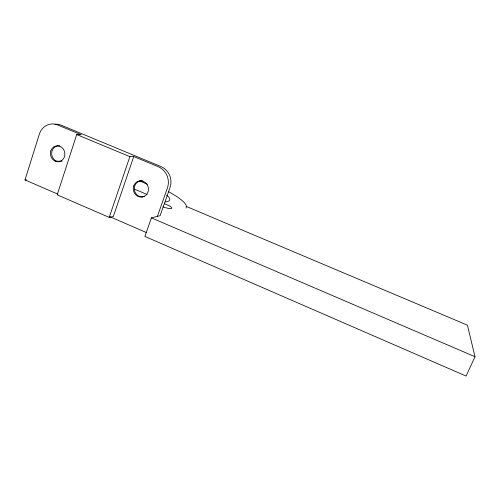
<?xml version="1.0" encoding="UTF-8"?>
<svg xmlns="http://www.w3.org/2000/svg" width="500" height="500" viewBox="0 0 500 500"><rect width="100%" height="100%" fill="white"/><g stroke="black" fill="none" stroke-linecap="round" stroke-linejoin="round"><path stroke-width="0.75" d="M57.925 194.194L25 179.925L39.3 134.269A16.05 14.438 80.9 0 1 57.694 124.981L81.225 134.75L76.7 134.556L57.2 194.831L109.213 217.387L113.3 216.513L133.756 156.55L158.256 166.719A16.375 15.312 77.7 0 1 167.419 188.025L157.394 216.375M109.213 217.387L129.869 156.644L133.756 156.55M54.919 124.244A15.888 14.319 81 0 1 61.294 125.219L160.938 166.544A16.213 15.175 77.8 0 1 170.006 187.638L160.069 215.706L151.4 217.875L144.869 236.431L466.094 376.062L475 356.731L467.45 325.181L186.425 206.5M186.125 208.019L186.406 206.287A67.644 12.625 18.8 0 0 168.544 191.706M25 179.925L26.55 179.806M55.938 161.275L62.094 161.075M76.7 134.556L129.869 156.644M151.4 217.875L475 356.731M110.175 216.85L146.681 232.675M134.637 189.306A46.019 9.113 18.7 0 1 147.169 194.644M164.35 203.738A8.756 1.713 19.4 0 1 171.887 208.244A8.756 1.713 19.4 0 1 162.956 206.887M166.663 195.119A46.137 8.519 18.9 0 1 165.338 201.956M139.412 180.925A46.137 8.519 18.9 0 1 147.356 184.25M144.675 196.438A8.113 7.556 76.7 0 1 134.325 189.562A8.113 7.556 76.7 0 1 142.906 180.869M60.963 161.475A7.975 7.2 79.8 0 1 51.694 154.156A7.975 7.2 79.8 0 1 59.781 145.925M133.725 185.931A8.144 7.581 76.6 0 0 142.169 197.013A8.144 7.581 76.6 0 0 146.713 183.981A8.144 7.581 76.6 0 0 133.725 185.931M50.8 150.881A8.006 7.219 79.7 0 0 58.981 161.688A8.006 7.219 79.7 0 0 63.131 148.812A8.006 7.219 79.7 0 0 50.8 150.881"/></g></svg>
